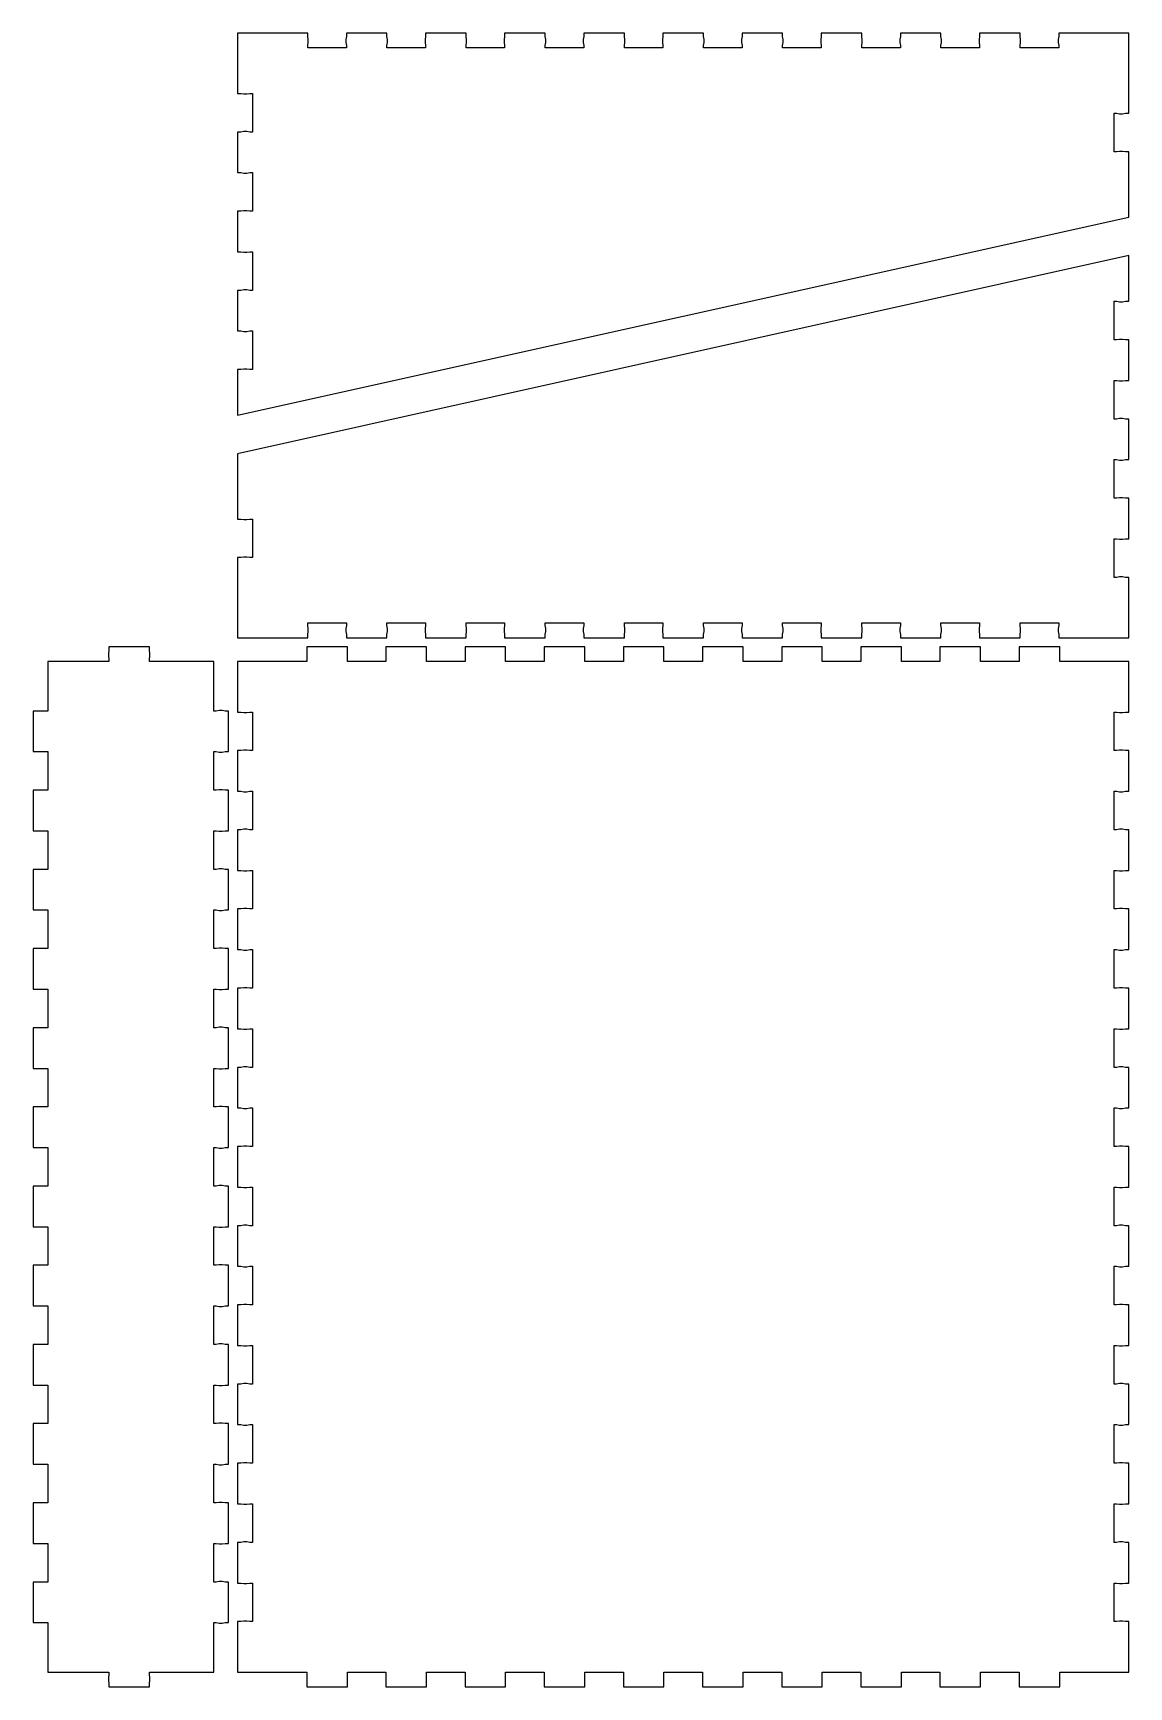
# Model space of a CAD drawing. Header units: metres. Extents: x -82 to 184, y -212 to 334.
# Drawn here: x -41.4 to 180.1, y -0.1 to 334.1 of the extents above; entities that cross this region are included whole.
import ezdxf

# ---------------------------------------------------------------- set-up
doc = ezdxf.new("R2010")
doc.units = ezdxf.units.M

msp = doc.modelspace()

# ---------------------------------------------------------------- linework, layer by layer
for p, q in [((14.1, 334.1), (-0.100006, 334.1)), ((-0.100006, 334.1), (-0.100006, 321.9)), ((14.1, 333.408), (14.1, 334.1)), ((14.2, 332.808), (14.1, 333.408)), ((14.1, 331.592), (14.2, 332.192)), ((14.1, 331.1), (14.1, 331.592)), ((21.9, 331.1), (14.1, 331.1)), ((14.2, 332.192), (14.2, 332.808)), ((21.9, 333.408), (21.8, 332.808)), ((21.8, 332.808), (21.8, 332.192)), ((21.8, 332.192), (21.9, 331.592)), ((30.1, 334.1), (21.9, 334.1)), ((21.9, 334.1), (21.9, 333.408)), ((21.9, 331.592), (21.9, 331.1)), ((30.1, 333.408), (30.1, 334.1)), ((30.2, 332.808), (30.1, 333.408)), ((30.1, 331.592), (30.2, 332.192)), ((30.1, 331.1), (30.1, 331.592)), ((37.9, 331.1), (30.1, 331.1)), ((30.2, 332.192), (30.2, 332.808)), ((37.9, 333.408), (37.8, 332.808)), ((37.8, 332.808), (37.8, 332.192)), ((37.8, 332.192), (37.9, 331.592)), ((46.1, 334.1), (37.9, 334.1)), ((37.9, 334.1), (37.9, 333.408)), ((37.9, 331.592), (37.9, 331.1)), ((46.1, 333.408), (46.1, 334.1)), ((46.2, 332.808), (46.1, 333.408)), ((46.1, 331.592), (46.2, 332.192)), ((46.1, 331.1), (46.1, 331.592)), ((53.9, 331.1), (46.1, 331.1)), ((46.2, 332.192), (46.2, 332.808)), ((53.9, 333.408), (53.8, 332.808)), ((53.8, 332.808), (53.8, 332.192)), ((53.8, 332.192), (53.9, 331.592)), ((62.1, 334.1), (53.9, 334.1)), ((53.9, 334.1), (53.9, 333.408)), ((53.9, 331.592), (53.9, 331.1)), ((62.1, 333.408), (62.1, 334.1)), ((62.2, 332.808), (62.1, 333.408)), ((62.1, 331.592), (62.2, 332.192)), ((62.1, 331.1), (62.1, 331.592)), ((69.9, 331.1), (62.1, 331.1)), ((62.2, 332.192), (62.2, 332.808)), ((69.9, 333.408), (69.8, 332.808)), ((69.8, 332.808), (69.8, 332.192)), ((69.8, 332.192), (69.9, 331.592)), ((78.1, 334.1), (69.9, 334.1)), ((69.9, 334.1), (69.9, 333.408)), ((69.9, 331.592), (69.9, 331.1)), ((78.1, 333.408), (78.1, 334.1)), ((78.2, 332.808), (78.1, 333.408)), ((78.1, 331.592), (78.2, 332.192)), ((78.1, 331.1), (78.1, 331.592)), ((85.9, 331.1), (78.1, 331.1)), ((78.2, 332.192), (78.2, 332.808)), ((85.9, 333.408), (85.8, 332.808)), ((85.8, 332.808), (85.8, 332.192)), ((85.8, 332.192), (85.9, 331.592)), ((94.1, 334.1), (85.9, 334.1)), ((85.9, 334.1), (85.9, 333.408)), ((85.9, 331.592), (85.9, 331.1)), ((94.1, 333.408), (94.1, 334.1)), ((94.2, 332.808), (94.1, 333.408)), ((94.1, 331.592), (94.2, 332.192)), ((94.1, 331.1), (94.1, 331.592)), ((101.9, 331.1), (94.1, 331.1)), ((94.2, 332.192), (94.2, 332.808)), ((101.9, 333.408), (101.8, 332.808)), ((101.8, 332.808), (101.8, 332.192)), ((101.8, 332.192), (101.9, 331.592)), ((110.1, 334.1), (101.9, 334.1)), ((101.9, 334.1), (101.9, 333.408)), ((101.9, 331.592), (101.9, 331.1)), ((110.1, 333.408), (110.1, 334.1)), ((110.2, 332.808), (110.1, 333.408)), ((110.1, 331.592), (110.2, 332.192)), ((110.1, 331.1), (110.1, 331.592)), ((117.9, 331.1), (110.1, 331.1)), ((110.2, 332.192), (110.2, 332.808)), ((117.9, 333.408), (117.8, 332.808)), ((117.8, 332.808), (117.8, 332.192)), ((117.8, 332.192), (117.9, 331.592)), ((126.1, 334.1), (117.9, 334.1)), ((117.9, 334.1), (117.9, 333.408)), ((117.9, 331.592), (117.9, 331.1)), ((126.1, 333.408), (126.1, 334.1)), ((126.2, 332.808), (126.1, 333.408)), ((126.1, 331.592), (126.2, 332.192)), ((126.1, 331.1), (126.1, 331.592)), ((133.9, 331.1), (126.1, 331.1)), ((126.2, 332.192), (126.2, 332.808)), ((133.9, 333.408), (133.8, 332.808)), ((133.8, 332.808), (133.8, 332.192)), ((133.8, 332.192), (133.9, 331.592)), ((142.1, 334.1), (133.9, 334.1)), ((133.9, 334.1), (133.9, 333.408)), ((133.9, 331.592), (133.9, 331.1)), ((142.1, 333.408), (142.1, 334.1)), ((142.2, 332.808), (142.1, 333.408)), ((142.1, 331.592), (142.2, 332.192)), ((142.1, 331.1), (142.1, 331.592)), ((149.9, 331.1), (142.1, 331.1)), ((142.2, 332.192), (142.2, 332.808)), ((149.9, 333.408), (149.8, 332.808)), ((149.8, 332.808), (149.8, 332.192)), ((149.8, 332.192), (149.9, 331.592)), ((158.1, 334.1), (149.9, 334.1)), ((149.9, 334.1), (149.9, 333.408)), ((149.9, 331.592), (149.9, 331.1)), ((158.1, 333.408), (158.1, 334.1)), ((158.2, 332.808), (158.1, 333.408)), ((158.1, 331.592), (158.2, 332.192)), ((158.1, 331.1), (158.1, 331.592)), ((165.9, 331.1), (158.1, 331.1)), ((158.2, 332.192), (158.2, 332.808)), ((165.9, 333.408), (165.8, 332.808)), ((165.8, 332.808), (165.8, 332.192)), ((165.8, 332.192), (165.9, 331.592)), ((180.1, 334.1), (165.9, 334.1)), ((165.9, 334.1), (165.9, 333.408)), ((165.9, 331.592), (165.9, 331.1)), ((180.1, 317.9), (180.1, 334.1)), ((-0.100006, 321.9), (0.591812, 321.9)), ((0.591812, 321.9), (1.19174, 321.8)), ((1.19174, 321.8), (1.80827, 321.8)), ((1.80827, 321.8), (2.4082, 321.9)), ((2.4082, 321.9), (2.89999, 321.9)), ((2.89999, 321.9), (2.89999, 314.1)), ((177.1, 310.1), (177.1, 317.9)), ((177.1, 317.9), (177.592, 317.9)), ((177.592, 317.9), (178.192, 317.8)), ((178.192, 317.8), (178.808, 317.8)), ((178.808, 317.8), (179.408, 317.9)), ((179.408, 317.9), (180.1, 317.9)), ((1.19174, 314.2), (0.591812, 314.1)), ((1.80827, 314.2), (1.19174, 314.2)), ((2.4082, 314.1), (1.80827, 314.2)), ((0.591812, 314.1), (-0.100006, 314.1)), ((-0.100006, 314.1), (-0.100006, 305.9)), ((2.89999, 314.1), (2.4082, 314.1)), ((177.592, 310.1), (177.1, 310.1)), ((178.192, 310.2), (177.592, 310.1)), ((178.808, 310.2), (178.192, 310.2)), ((179.408, 310.1), (178.808, 310.2)), ((180.1, 310.1), (179.408, 310.1)), ((180.1, 296.92), (180.1, 310.1)), ((-0.100006, 305.9), (0.591812, 305.9)), ((0.591812, 305.9), (1.19174, 305.8)), ((1.19174, 305.8), (1.80827, 305.8)), ((1.80827, 305.8), (2.4082, 305.9)), ((2.4082, 305.9), (2.89999, 305.9)), ((2.89999, 305.9), (2.89999, 298.1)), ((0.591812, 298.1), (-0.100006, 298.1)), ((-0.100006, 298.1), (-0.100006, 289.9)), ((1.19174, 298.2), (0.591812, 298.1)), ((1.80827, 298.2), (1.19174, 298.2)), ((2.4082, 298.1), (1.80827, 298.2)), ((2.89999, 298.1), (2.4082, 298.1)), ((-0.100006, 256.875), (180.1, 296.92)), ((-0.100006, 289.9), (0.591812, 289.9)), ((180.1, 289.125), (-0.100006, 249.08)), ((0.591812, 289.9), (1.19174, 289.8)), ((1.19174, 289.8), (1.80827, 289.8)), ((1.80827, 289.8), (2.4082, 289.9)), ((2.4082, 289.9), (2.89999, 289.9)), ((2.89999, 289.9), (2.89999, 282.1)), ((180.1, 279.9), (180.1, 289.125)), ((0.591812, 282.1), (-0.100006, 282.1)), ((-0.100006, 282.1), (-0.100006, 273.9)), ((1.19174, 282.2), (0.591812, 282.1)), ((1.80827, 282.2), (1.19174, 282.2)), ((2.4082, 282.1), (1.80827, 282.2)), ((2.89999, 282.1), (2.4082, 282.1)), ((177.1, 272.1), (177.1, 279.9)), ((177.1, 279.9), (177.592, 279.9)), ((177.592, 279.9), (178.192, 279.8)), ((178.192, 279.8), (178.808, 279.8)), ((178.808, 279.8), (179.408, 279.9)), ((179.408, 279.9), (180.1, 279.9)), ((-0.100006, 273.9), (0.591812, 273.9)), ((0.591812, 273.9), (1.19174, 273.8)), ((1.19174, 273.8), (1.80827, 273.8)), ((1.80827, 273.8), (2.4082, 273.9)), ((2.4082, 273.9), (2.89999, 273.9)), ((2.89999, 273.9), (2.89999, 266.1)), ((177.592, 272.1), (177.1, 272.1)), ((178.192, 272.2), (177.592, 272.1)), ((178.808, 272.2), (178.192, 272.2)), ((179.408, 272.1), (178.808, 272.2)), ((180.1, 272.1), (179.408, 272.1)), ((180.1, 263.9), (180.1, 272.1)), ((0.591812, 266.1), (-0.100006, 266.1)), ((-0.100006, 266.1), (-0.100006, 256.875)), ((1.19174, 266.2), (0.591812, 266.1)), ((1.80827, 266.2), (1.19174, 266.2)), ((2.4082, 266.1), (1.80827, 266.2)), ((2.89999, 266.1), (2.4082, 266.1)), ((177.1, 256.1), (177.1, 263.9)), ((177.1, 263.9), (177.592, 263.9)), ((177.592, 263.9), (178.192, 263.8)), ((178.192, 263.8), (178.808, 263.8)), ((178.808, 263.8), (179.408, 263.9)), ((179.408, 263.9), (180.1, 263.9)), ((177.592, 256.1), (177.1, 256.1)), ((178.192, 256.2), (177.592, 256.1)), ((178.808, 256.2), (178.192, 256.2)), ((179.408, 256.1), (178.808, 256.2)), ((180.1, 256.1), (179.408, 256.1)), ((180.1, 247.9), (180.1, 256.1)), ((-0.100006, 249.08), (-0.100006, 235.9)), ((177.1, 240.1), (177.1, 247.9)), ((177.1, 247.9), (177.592, 247.9)), ((177.592, 247.9), (178.192, 247.8)), ((178.192, 247.8), (178.808, 247.8)), ((178.808, 247.8), (179.408, 247.9)), ((179.408, 247.9), (180.1, 247.9)), ((177.592, 240.1), (177.1, 240.1)), ((178.192, 240.2), (177.592, 240.1)), ((178.808, 240.2), (178.192, 240.2)), ((179.408, 240.1), (178.808, 240.2)), ((180.1, 240.1), (179.408, 240.1)), ((180.1, 231.9), (180.1, 240.1)), ((-0.100006, 235.9), (0.591797, 235.9)), ((0.591797, 235.9), (1.19173, 235.8)), ((1.19173, 235.8), (1.80826, 235.8)), ((1.80826, 235.8), (2.40819, 235.9)), ((2.40819, 235.9), (2.89999, 235.9)), ((2.89999, 235.9), (2.89999, 228.1)), ((177.1, 224.1), (177.1, 231.9)), ((177.1, 231.9), (177.592, 231.9)), ((177.592, 231.9), (178.192, 231.8)), ((178.192, 231.8), (178.808, 231.8)), ((178.808, 231.8), (179.408, 231.9)), ((179.408, 231.9), (180.1, 231.9)), ((0.591797, 228.1), (-0.100006, 228.1)), ((-0.100006, 228.1), (-0.100006, 211.9)), ((1.19173, 228.2), (0.591797, 228.1)), ((1.80826, 228.2), (1.19173, 228.2)), ((2.40819, 228.1), (1.80826, 228.2)), ((2.89999, 228.1), (2.40819, 228.1)), ((177.592, 224.1), (177.1, 224.1)), ((178.192, 224.2), (177.592, 224.1)), ((178.808, 224.2), (178.192, 224.2)), ((179.408, 224.1), (178.808, 224.2)), ((180.1, 224.1), (179.408, 224.1)), ((180.1, 211.9), (180.1, 224.1)), ((14.1, 214.408), (14.1, 214.9)), ((14.1, 214.9), (21.9, 214.9)), ((14.2, 213.808), (14.1, 214.408)), ((21.9, 214.408), (21.8, 213.808)), ((21.9, 214.9), (21.9, 214.408)), ((30.1, 214.408), (30.1, 214.9)), ((30.1, 214.9), (37.9, 214.9)), ((30.2, 213.808), (30.1, 214.408)), ((37.9, 214.408), (37.8, 213.808)), ((37.9, 214.9), (37.9, 214.408)), ((46.1, 214.408), (46.1, 214.9)), ((46.1, 214.9), (53.9, 214.9)), ((46.2, 213.808), (46.1, 214.408)), ((53.9, 214.408), (53.8, 213.808)), ((53.9, 214.9), (53.9, 214.408)), ((62.1, 214.408), (62.1, 214.9)), ((62.1, 214.9), (69.9, 214.9)), ((62.2, 213.808), (62.1, 214.408)), ((69.9, 214.408), (69.8, 213.808)), ((69.9, 214.9), (69.9, 214.408)), ((78.1, 214.408), (78.1, 214.9)), ((78.1, 214.9), (85.9, 214.9)), ((78.2, 213.808), (78.1, 214.408)), ((85.9, 214.408), (85.8, 213.808)), ((85.9, 214.9), (85.9, 214.408)), ((94.1, 214.408), (94.1, 214.9)), ((94.1, 214.9), (101.9, 214.9)), ((94.2, 213.808), (94.1, 214.408)), ((101.9, 214.408), (101.8, 213.808)), ((101.9, 214.9), (101.9, 214.408)), ((110.1, 214.408), (110.1, 214.9)), ((110.1, 214.9), (117.9, 214.9)), ((110.2, 213.808), (110.1, 214.408)), ((117.9, 214.408), (117.8, 213.808)), ((117.9, 214.9), (117.9, 214.408)), ((126.1, 214.408), (126.1, 214.9)), ((126.1, 214.9), (133.9, 214.9)), ((126.2, 213.808), (126.1, 214.408)), ((133.9, 214.408), (133.8, 213.808)), ((133.9, 214.9), (133.9, 214.408)), ((142.1, 214.408), (142.1, 214.9)), ((142.1, 214.9), (149.9, 214.9)), ((142.2, 213.808), (142.1, 214.408)), ((149.9, 214.408), (149.8, 213.808)), ((149.9, 214.9), (149.9, 214.408)), ((158.1, 214.408), (158.1, 214.9)), ((158.1, 214.9), (165.9, 214.9)), ((158.2, 213.808), (158.1, 214.408)), ((165.9, 214.408), (165.8, 213.808)), ((165.9, 214.9), (165.9, 214.408)), ((-0.100006, 211.9), (14.1, 211.9)), ((14.1, 212.592), (14.2, 213.192)), ((14.1, 211.9), (14.1, 212.592)), ((14.2, 213.192), (14.2, 213.808)), ((21.8, 213.808), (21.8, 213.192)), ((21.8, 213.192), (21.9, 212.592)), ((21.9, 212.592), (21.9, 211.9)), ((21.9, 211.9), (30.1, 211.9)), ((30.1, 212.592), (30.2, 213.192)), ((30.1, 211.9), (30.1, 212.592)), ((30.2, 213.192), (30.2, 213.808)), ((37.8, 213.808), (37.8, 213.192)), ((37.8, 213.192), (37.9, 212.592)), ((37.9, 212.592), (37.9, 211.9)), ((37.9, 211.9), (46.1, 211.9)), ((46.1, 212.592), (46.2, 213.192)), ((46.1, 211.9), (46.1, 212.592)), ((46.2, 213.192), (46.2, 213.808)), ((53.8, 213.808), (53.8, 213.192)), ((53.8, 213.192), (53.9, 212.592)), ((53.9, 212.592), (53.9, 211.9)), ((53.9, 211.9), (62.1, 211.9)), ((62.1, 212.592), (62.2, 213.192)), ((62.1, 211.9), (62.1, 212.592)), ((62.2, 213.192), (62.2, 213.808)), ((69.8, 213.808), (69.8, 213.192)), ((69.8, 213.192), (69.9, 212.592)), ((69.9, 212.592), (69.9, 211.9)), ((69.9, 211.9), (78.1, 211.9)), ((78.1, 212.592), (78.2, 213.192)), ((78.1, 211.9), (78.1, 212.592)), ((78.2, 213.192), (78.2, 213.808)), ((85.8, 213.808), (85.8, 213.192)), ((85.8, 213.192), (85.9, 212.592)), ((85.9, 212.592), (85.9, 211.9)), ((85.9, 211.9), (94.1, 211.9)), ((94.1, 212.592), (94.2, 213.192)), ((94.1, 211.9), (94.1, 212.592)), ((94.2, 213.192), (94.2, 213.808)), ((101.8, 213.808), (101.8, 213.192)), ((101.8, 213.192), (101.9, 212.592)), ((101.9, 212.592), (101.9, 211.9)), ((101.9, 211.9), (110.1, 211.9)), ((110.1, 212.592), (110.2, 213.192)), ((110.1, 211.9), (110.1, 212.592)), ((110.2, 213.192), (110.2, 213.808)), ((117.8, 213.808), (117.8, 213.192)), ((117.8, 213.192), (117.9, 212.592)), ((117.9, 212.592), (117.9, 211.9)), ((117.9, 211.9), (126.1, 211.9)), ((126.1, 212.592), (126.2, 213.192)), ((126.1, 211.9), (126.1, 212.592)), ((126.2, 213.192), (126.2, 213.808)), ((133.8, 213.808), (133.8, 213.192)), ((133.8, 213.192), (133.9, 212.592)), ((133.9, 212.592), (133.9, 211.9)), ((133.9, 211.9), (142.1, 211.9)), ((142.1, 212.592), (142.2, 213.192)), ((142.1, 211.9), (142.1, 212.592)), ((142.2, 213.192), (142.2, 213.808)), ((149.8, 213.808), (149.8, 213.192)), ((149.8, 213.192), (149.9, 212.592)), ((149.9, 212.592), (149.9, 211.9)), ((149.9, 211.9), (158.1, 211.9)), ((158.1, 212.592), (158.2, 213.192)), ((158.1, 211.9), (158.1, 212.592)), ((158.2, 213.192), (158.2, 213.808)), ((165.8, 213.808), (165.8, 213.192)), ((165.8, 213.192), (165.9, 212.592)), ((165.9, 212.592), (165.9, 211.9)), ((165.9, 211.9), (180.1, 211.9)), ((-26.1, 209.408), (-26.2, 208.808)), ((-26.2, 208.808), (-26.2, 208.192)), ((-26.2, 208.192), (-26.1, 207.592)), ((-17.9, 210.1), (-26.1, 210.1)), ((-26.1, 210.1), (-26.1, 209.408)), ((-26.1, 207.592), (-26.1, 207.1)), ((-17.9, 209.408), (-17.9, 210.1)), ((-17.8, 208.808), (-17.9, 209.408)), ((-17.9, 207.592), (-17.8, 208.192)), ((-17.9, 207.1), (-17.9, 207.592)), ((-17.8, 208.192), (-17.8, 208.808)), ((22.1, 210.1), (13.9, 210.1)), ((13.9, 210.1), (13.9, 207.1)), ((22.1, 207.1), (22.1, 210.1)), ((38.1, 210.1), (29.9, 210.1)), ((29.9, 210.1), (29.9, 207.1)), ((38.1, 207.1), (38.1, 210.1)), ((54.1, 210.1), (45.9, 210.1)), ((45.9, 210.1), (45.9, 207.1)), ((54.1, 207.1), (54.1, 210.1)), ((70.1, 210.1), (61.9, 210.1)), ((61.9, 210.1), (61.9, 207.1)), ((70.1, 207.1), (70.1, 210.1)), ((86.1, 210.1), (77.9, 210.1)), ((77.9, 210.1), (77.9, 207.1)), ((86.1, 207.1), (86.1, 210.1)), ((102.1, 210.1), (93.9, 210.1)), ((93.9, 210.1), (93.9, 207.1)), ((102.1, 207.1), (102.1, 210.1)), ((118.1, 210.1), (109.9, 210.1)), ((109.9, 210.1), (109.9, 207.1)), ((118.1, 207.1), (118.1, 210.1)), ((134.1, 210.1), (125.9, 210.1)), ((125.9, 210.1), (125.9, 207.1)), ((134.1, 207.1), (134.1, 210.1)), ((150.1, 210.1), (141.9, 210.1)), ((141.9, 210.1), (141.9, 207.1)), ((150.1, 207.1), (150.1, 210.1)), ((166.1, 210.1), (157.9, 210.1)), ((157.9, 210.1), (157.9, 207.1)), ((166.1, 207.1), (166.1, 210.1)), ((-26.1, 207.1), (-38.4333, 207.1)), ((-38.4333, 207.1), (-38.4333, 197.1)), ((-4.89999, 207.1), (-17.9, 207.1)), ((-4.89999, 197.1), (-4.89999, 207.1)), ((13.9, 207.1), (-0.100006, 207.1)), ((-0.100006, 207.1), (-0.100006, 196.9)), ((29.9, 207.1), (22.1, 207.1)), ((45.9, 207.1), (38.1, 207.1)), ((61.9, 207.1), (54.1, 207.1)), ((77.9, 207.1), (70.1, 207.1)), ((93.9, 207.1), (86.1, 207.1)), ((109.9, 207.1), (102.1, 207.1)), ((125.9, 207.1), (118.1, 207.1)), ((141.9, 207.1), (134.1, 207.1)), ((157.9, 207.1), (150.1, 207.1)), ((180.1, 207.1), (166.1, 207.1)), ((180.1, 196.9), (180.1, 207.1)), ((-3.80827, 197.2), (-4.4082, 197.1)), ((-3.19174, 197.2), (-3.80827, 197.2)), ((-2.59181, 197.1), (-3.19174, 197.2)), ((-38.4333, 197.1), (-41.4333, 197.1)), ((-41.4333, 197.1), (-41.4333, 188.9)), ((-4.4082, 197.1), (-4.89999, 197.1)), ((-1.89999, 197.1), (-2.59181, 197.1)), ((-1.89999, 188.9), (-1.89999, 197.1)), ((-0.100006, 196.9), (0.591797, 196.9)), ((0.591797, 196.9), (1.19173, 196.8)), ((1.19173, 196.8), (1.80826, 196.8)), ((1.80826, 196.8), (2.40819, 196.9)), ((2.40819, 196.9), (2.89999, 196.9)), ((2.89999, 196.9), (2.89999, 189.1)), ((177.1, 189.1), (177.1, 196.9)), ((177.1, 196.9), (177.592, 196.9)), ((177.592, 196.9), (178.192, 196.8)), ((178.192, 196.8), (178.808, 196.8)), ((178.808, 196.8), (179.408, 196.9)), ((179.408, 196.9), (180.1, 196.9)), ((-41.4333, 188.9), (-38.4333, 188.9)), ((-38.4333, 188.9), (-38.4333, 181.1)), ((-4.89999, 181.1), (-4.89999, 188.9)), ((-4.89999, 188.9), (-4.4082, 188.9)), ((-4.4082, 188.9), (-3.80827, 188.8)), ((-3.80827, 188.8), (-3.19174, 188.8)), ((-3.19174, 188.8), (-2.59181, 188.9)), ((-2.59181, 188.9), (-1.89999, 188.9)), ((0.591797, 189.1), (-0.100006, 189.1)), ((-0.100006, 189.1), (-0.100006, 180.9)), ((1.19173, 189.2), (0.591797, 189.1)), ((1.80826, 189.2), (1.19173, 189.2)), ((2.40819, 189.1), (1.80826, 189.2)), ((2.89999, 189.1), (2.40819, 189.1)), ((177.592, 189.1), (177.1, 189.1)), ((178.192, 189.2), (177.592, 189.1)), ((178.808, 189.2), (178.192, 189.2)), ((179.408, 189.1), (178.808, 189.2)), ((180.1, 189.1), (179.408, 189.1)), ((180.1, 180.9), (180.1, 189.1)), ((-38.4333, 181.1), (-41.4333, 181.1)), ((-41.4333, 181.1), (-41.4333, 172.9)), ((-4.4082, 181.1), (-4.89999, 181.1)), ((-3.80827, 181.2), (-4.4082, 181.1)), ((-3.19174, 181.2), (-3.80827, 181.2)), ((-2.59181, 181.1), (-3.19174, 181.2)), ((-1.89999, 181.1), (-2.59181, 181.1)), ((-1.89999, 172.9), (-1.89999, 181.1)), ((-0.100006, 180.9), (0.591797, 180.9)), ((0.591797, 180.9), (1.19173, 180.8)), ((1.19173, 180.8), (1.80826, 180.8)), ((1.80826, 180.8), (2.40819, 180.9)), ((2.40819, 180.9), (2.89999, 180.9)), ((2.89999, 180.9), (2.89999, 173.1)), ((177.1, 173.1), (177.1, 180.9)), ((177.1, 180.9), (177.592, 180.9)), ((177.592, 180.9), (178.192, 180.8)), ((178.192, 180.8), (178.808, 180.8)), ((178.808, 180.8), (179.408, 180.9)), ((179.408, 180.9), (180.1, 180.9)), ((-41.4333, 172.9), (-38.4333, 172.9)), ((-38.4333, 172.9), (-38.4333, 165.1)), ((-4.89999, 165.1), (-4.89999, 172.9)), ((-4.89999, 172.9), (-4.4082, 172.9)), ((-4.4082, 172.9), (-3.80827, 172.8)), ((-3.80827, 172.8), (-3.19174, 172.8)), ((-3.19174, 172.8), (-2.59181, 172.9)), ((-2.59181, 172.9), (-1.89999, 172.9)), ((0.591797, 173.1), (-0.100006, 173.1)), ((-0.100006, 173.1), (-0.100006, 164.9)), ((1.19173, 173.2), (0.591797, 173.1)), ((1.80826, 173.2), (1.19173, 173.2)), ((2.40819, 173.1), (1.80826, 173.2)), ((2.89999, 173.1), (2.40819, 173.1)), ((177.592, 173.1), (177.1, 173.1)), ((178.192, 173.2), (177.592, 173.1)), ((178.808, 173.2), (178.192, 173.2)), ((179.408, 173.1), (178.808, 173.2)), ((180.1, 173.1), (179.408, 173.1)), ((180.1, 164.9), (180.1, 173.1)), ((-38.4333, 165.1), (-41.4333, 165.1)), ((-41.4333, 165.1), (-41.4333, 156.9)), ((-4.4082, 165.1), (-4.89999, 165.1)), ((-3.80827, 165.2), (-4.4082, 165.1)), ((-3.19174, 165.2), (-3.80827, 165.2)), ((-2.59181, 165.1), (-3.19174, 165.2)), ((-1.89999, 165.1), (-2.59181, 165.1)), ((-1.89999, 156.9), (-1.89999, 165.1)), ((-0.100006, 164.9), (0.591797, 164.9)), ((0.591797, 164.9), (1.19173, 164.8)), ((1.19173, 164.8), (1.80826, 164.8)), ((1.80826, 164.8), (2.40819, 164.9)), ((2.40819, 164.9), (2.89999, 164.9)), ((2.89999, 164.9), (2.89999, 157.1)), ((177.1, 157.1), (177.1, 164.9)), ((177.1, 164.9), (177.592, 164.9)), ((177.592, 164.9), (178.192, 164.8)), ((178.192, 164.8), (178.808, 164.8)), ((178.808, 164.8), (179.408, 164.9)), ((179.408, 164.9), (180.1, 164.9)), ((0.591797, 157.1), (-0.100006, 157.1)), ((-0.100006, 157.1), (-0.100006, 148.9)), ((1.19173, 157.2), (0.591797, 157.1)), ((1.80826, 157.2), (1.19173, 157.2)), ((2.40819, 157.1), (1.80826, 157.2)), ((2.89999, 157.1), (2.40819, 157.1)), ((177.592, 157.1), (177.1, 157.1)), ((178.192, 157.2), (177.592, 157.1)), ((178.808, 157.2), (178.192, 157.2)), ((179.408, 157.1), (178.808, 157.2)), ((180.1, 157.1), (179.408, 157.1)), ((180.1, 148.9), (180.1, 157.1)), ((-41.4333, 156.9), (-38.4333, 156.9)), ((-38.4333, 156.9), (-38.4333, 149.1)), ((-4.89999, 149.1), (-4.89999, 156.9)), ((-4.89999, 156.9), (-4.4082, 156.9)), ((-4.4082, 156.9), (-3.80827, 156.8)), ((-3.80827, 156.8), (-3.19174, 156.8)), ((-3.19174, 156.8), (-2.59181, 156.9)), ((-2.59181, 156.9), (-1.89999, 156.9)), ((-38.4333, 149.1), (-41.4333, 149.1)), ((-41.4333, 149.1), (-41.4333, 140.9)), ((-4.4082, 149.1), (-4.89999, 149.1)), ((-3.80827, 149.2), (-4.4082, 149.1)), ((-3.19174, 149.2), (-3.80827, 149.2)), ((-2.59181, 149.1), (-3.19174, 149.2)), ((-1.89999, 149.1), (-2.59181, 149.1)), ((-1.89999, 140.9), (-1.89999, 149.1)), ((-0.100006, 148.9), (0.591797, 148.9)), ((0.591797, 148.9), (1.19173, 148.8)), ((1.19173, 148.8), (1.80826, 148.8)), ((1.80826, 148.8), (2.40819, 148.9)), ((2.40819, 148.9), (2.89999, 148.9)), ((2.89999, 148.9), (2.89999, 141.1)), ((177.1, 141.1), (177.1, 148.9)), ((177.1, 148.9), (177.592, 148.9)), ((177.592, 148.9), (178.192, 148.8)), ((178.192, 148.8), (178.808, 148.8)), ((178.808, 148.8), (179.408, 148.9)), ((179.408, 148.9), (180.1, 148.9)), ((-41.4333, 140.9), (-38.4333, 140.9)), ((-38.4333, 140.9), (-38.4333, 133.1)), ((-4.89999, 133.1), (-4.89999, 140.9)), ((-4.89999, 140.9), (-4.4082, 140.9)), ((-4.4082, 140.9), (-3.80827, 140.8)), ((-3.80827, 140.8), (-3.19174, 140.8)), ((-3.19174, 140.8), (-2.59181, 140.9)), ((-2.59181, 140.9), (-1.89999, 140.9)), ((0.591797, 141.1), (-0.100006, 141.1)), ((-0.100006, 141.1), (-0.100006, 132.9)), ((1.19173, 141.2), (0.591797, 141.1)), ((1.80826, 141.2), (1.19173, 141.2)), ((2.40819, 141.1), (1.80826, 141.2)), ((2.89999, 141.1), (2.40819, 141.1)), ((177.592, 141.1), (177.1, 141.1)), ((178.192, 141.2), (177.592, 141.1)), ((178.808, 141.2), (178.192, 141.2)), ((179.408, 141.1), (178.808, 141.2)), ((180.1, 141.1), (179.408, 141.1)), ((180.1, 132.9), (180.1, 141.1)), ((-38.4333, 133.1), (-41.4333, 133.1)), ((-41.4333, 133.1), (-41.4333, 124.9)), ((-4.4082, 133.1), (-4.89999, 133.1)), ((-3.80827, 133.2), (-4.4082, 133.1)), ((-3.19174, 133.2), (-3.80827, 133.2)), ((-2.59181, 133.1), (-3.19174, 133.2)), ((-1.89999, 133.1), (-2.59181, 133.1)), ((-1.89999, 124.9), (-1.89999, 133.1)), ((-0.100006, 132.9), (0.591797, 132.9)), ((0.591797, 132.9), (1.19173, 132.8)), ((1.19173, 132.8), (1.80826, 132.8)), ((1.80826, 132.8), (2.40819, 132.9)), ((2.40819, 132.9), (2.89999, 132.9)), ((2.89999, 132.9), (2.89999, 125.1)), ((177.1, 125.1), (177.1, 132.9)), ((177.1, 132.9), (177.592, 132.9)), ((177.592, 132.9), (178.192, 132.8)), ((178.192, 132.8), (178.808, 132.8)), ((178.808, 132.8), (179.408, 132.9)), ((179.408, 132.9), (180.1, 132.9)), ((-41.4333, 124.9), (-38.4333, 124.9)), ((-38.4333, 124.9), (-38.4333, 117.1)), ((-4.89999, 117.1), (-4.89999, 124.9)), ((-4.89999, 124.9), (-4.4082, 124.9)), ((-4.4082, 124.9), (-3.80827, 124.8)), ((-3.80827, 124.8), (-3.19174, 124.8)), ((-3.19174, 124.8), (-2.59181, 124.9)), ((-2.59181, 124.9), (-1.89999, 124.9)), ((0.591797, 125.1), (-0.100006, 125.1)), ((-0.100006, 125.1), (-0.100006, 116.9)), ((1.19173, 125.2), (0.591797, 125.1)), ((1.80826, 125.2), (1.19173, 125.2)), ((2.40819, 125.1), (1.80826, 125.2)), ((2.89999, 125.1), (2.40819, 125.1)), ((177.592, 125.1), (177.1, 125.1)), ((178.192, 125.2), (177.592, 125.1)), ((178.808, 125.2), (178.192, 125.2)), ((179.408, 125.1), (178.808, 125.2)), ((180.1, 125.1), (179.408, 125.1)), ((180.1, 116.9), (180.1, 125.1)), ((-38.4333, 117.1), (-41.4333, 117.1)), ((-41.4333, 117.1), (-41.4333, 108.9)), ((-4.4082, 117.1), (-4.89999, 117.1)), ((-3.80827, 117.2), (-4.4082, 117.1)), ((-3.19174, 117.2), (-3.80827, 117.2)), ((-2.59181, 117.1), (-3.19174, 117.2)), ((-1.89999, 117.1), (-2.59181, 117.1)), ((-1.89999, 108.9), (-1.89999, 117.1)), ((-0.100006, 116.9), (0.591797, 116.9)), ((0.591797, 116.9), (1.19173, 116.8)), ((1.19173, 116.8), (1.80826, 116.8)), ((1.80826, 116.8), (2.40819, 116.9)), ((2.40819, 116.9), (2.89999, 116.9)), ((2.89999, 116.9), (2.89999, 109.1)), ((177.1, 109.1), (177.1, 116.9)), ((177.1, 116.9), (177.592, 116.9)), ((177.592, 116.9), (178.192, 116.8)), ((178.192, 116.8), (178.808, 116.8)), ((178.808, 116.8), (179.408, 116.9)), ((179.408, 116.9), (180.1, 116.9)), ((-41.4333, 108.9), (-38.4333, 108.9)), ((-38.4333, 108.9), (-38.4333, 101.1)), ((-4.89999, 101.1), (-4.89999, 108.9)), ((-4.89999, 108.9), (-4.4082, 108.9)), ((-4.4082, 108.9), (-3.80827, 108.8)), ((-3.80827, 108.8), (-3.19174, 108.8)), ((-3.19174, 108.8), (-2.59181, 108.9)), ((-2.59181, 108.9), (-1.89999, 108.9)), ((0.591797, 109.1), (-0.100006, 109.1)), ((-0.100006, 109.1), (-0.100006, 100.9)), ((1.19173, 109.2), (0.591797, 109.1)), ((1.80826, 109.2), (1.19173, 109.2)), ((2.40819, 109.1), (1.80826, 109.2)), ((2.89999, 109.1), (2.40819, 109.1)), ((177.592, 109.1), (177.1, 109.1)), ((178.192, 109.2), (177.592, 109.1)), ((178.808, 109.2), (178.192, 109.2)), ((179.408, 109.1), (178.808, 109.2)), ((180.1, 109.1), (179.408, 109.1)), ((180.1, 100.9), (180.1, 109.1)), ((-38.4333, 101.1), (-41.4333, 101.1)), ((-41.4333, 101.1), (-41.4333, 92.9)), ((-4.4082, 101.1), (-4.89999, 101.1)), ((-3.80827, 101.2), (-4.4082, 101.1)), ((-3.19174, 101.2), (-3.80827, 101.2)), ((-2.59181, 101.1), (-3.19174, 101.2)), ((-1.89999, 101.1), (-2.59181, 101.1)), ((-1.89999, 92.9), (-1.89999, 101.1)), ((-0.100006, 100.9), (0.591797, 100.9)), ((0.591797, 100.9), (1.19173, 100.8)), ((1.19173, 100.8), (1.80826, 100.8)), ((1.80826, 100.8), (2.40819, 100.9)), ((2.40819, 100.9), (2.89999, 100.9)), ((2.89999, 100.9), (2.89999, 93.1)), ((177.1, 93.1), (177.1, 100.9)), ((177.1, 100.9), (177.592, 100.9)), ((177.592, 100.9), (178.192, 100.8)), ((178.192, 100.8), (178.808, 100.8)), ((178.808, 100.8), (179.408, 100.9)), ((179.408, 100.9), (180.1, 100.9)), ((-41.4333, 92.9), (-38.4333, 92.9)), ((-38.4333, 92.9), (-38.4333, 85.1)), ((-4.89999, 85.1), (-4.89999, 92.9)), ((-4.89999, 92.9), (-4.4082, 92.9)), ((-4.4082, 92.9), (-3.80827, 92.8)), ((-3.80827, 92.8), (-3.19174, 92.8)), ((-3.19174, 92.8), (-2.59181, 92.9)), ((-2.59181, 92.9), (-1.89999, 92.9)), ((0.591797, 93.1), (-0.100006, 93.1)), ((-0.100006, 93.1), (-0.100006, 84.9)), ((1.19173, 93.2), (0.591797, 93.1)), ((1.80826, 93.2), (1.19173, 93.2)), ((2.40819, 93.1), (1.80826, 93.2)), ((2.89999, 93.1), (2.40819, 93.1)), ((177.592, 93.1), (177.1, 93.1)), ((178.192, 93.2), (177.592, 93.1)), ((178.808, 93.2), (178.192, 93.2)), ((179.408, 93.1), (178.808, 93.2)), ((180.1, 93.1), (179.408, 93.1)), ((180.1, 84.9), (180.1, 93.1)), ((-38.4333, 85.1), (-41.4333, 85.1)), ((-41.4333, 85.1), (-41.4333, 76.9)), ((-4.4082, 85.1), (-4.89999, 85.1)), ((-3.80827, 85.2), (-4.4082, 85.1)), ((-3.19174, 85.2), (-3.80827, 85.2)), ((-2.59181, 85.1), (-3.19174, 85.2)), ((-1.89999, 85.1), (-2.59181, 85.1)), ((-1.89999, 76.9), (-1.89999, 85.1)), ((-0.100006, 84.9), (0.591797, 84.9)), ((0.591797, 84.9), (1.19173, 84.8)), ((1.19173, 84.8), (1.80826, 84.8)), ((1.80826, 84.8), (2.40819, 84.9)), ((2.40819, 84.9), (2.89999, 84.9)), ((2.89999, 84.9), (2.89999, 77.1)), ((177.1, 77.1), (177.1, 84.9)), ((177.1, 84.9), (177.592, 84.9)), ((177.592, 84.9), (178.192, 84.8)), ((178.192, 84.8), (178.808, 84.8)), ((178.808, 84.8), (179.408, 84.9)), ((179.408, 84.9), (180.1, 84.9)), ((-41.4333, 76.9), (-38.4333, 76.9)), ((-38.4333, 76.9), (-38.4333, 69.1)), ((-4.89999, 69.1), (-4.89999, 76.9)), ((-4.89999, 76.9), (-4.4082, 76.9)), ((-4.4082, 76.9), (-3.80827, 76.8)), ((-3.19174, 76.8), (-2.59181, 76.9)), ((-2.59181, 76.9), (-1.89999, 76.9)), ((0.591797, 77.1), (-0.100006, 77.1)), ((-0.100006, 77.1), (-0.100006, 68.9)), ((1.19173, 77.2), (0.591797, 77.1)), ((1.80826, 77.2), (1.19173, 77.2)), ((2.40819, 77.1), (1.80826, 77.2)), ((2.89999, 77.1), (2.40819, 77.1)), ((177.592, 77.1), (177.1, 77.1)), ((178.192, 77.2), (177.592, 77.1)), ((178.808, 77.2), (178.192, 77.2)), ((179.408, 77.1), (178.808, 77.2)), ((180.1, 77.1), (179.408, 77.1)), ((180.1, 68.9), (180.1, 77.1)), ((-3.80827, 76.8), (-3.19174, 76.8)), ((-38.4333, 69.1), (-41.4333, 69.1)), ((-41.4333, 69.1), (-41.4333, 60.9)), ((-4.4082, 69.1), (-4.89999, 69.1)), ((-3.80827, 69.2), (-4.4082, 69.1)), ((-3.19174, 69.2), (-3.80827, 69.2)), ((-2.59181, 69.1), (-3.19174, 69.2)), ((-1.89999, 69.1), (-2.59181, 69.1)), ((-1.89999, 60.9), (-1.89999, 69.1)), ((-0.100006, 68.9), (0.591797, 68.9)), ((0.591797, 68.9), (1.19173, 68.8)), ((1.19173, 68.8), (1.80826, 68.8)), ((1.80826, 68.8), (2.40819, 68.9)), ((2.40819, 68.9), (2.89999, 68.9)), ((2.89999, 68.9), (2.89999, 61.1)), ((177.1, 61.1), (177.1, 68.9)), ((177.1, 68.9), (177.592, 68.9)), ((177.592, 68.9), (178.192, 68.8)), ((178.192, 68.8), (178.808, 68.8)), ((178.808, 68.8), (179.408, 68.9)), ((179.408, 68.9), (180.1, 68.9)), ((-41.4333, 60.9), (-38.4333, 60.9)), ((-38.4333, 60.9), (-38.4333, 53.1)), ((-4.89999, 53.1), (-4.89999, 60.9)), ((-4.89999, 60.9), (-4.4082, 60.9)), ((-4.4082, 60.9), (-3.80827, 60.8)), ((-3.80827, 60.8), (-3.19174, 60.8)), ((-3.19174, 60.8), (-2.59181, 60.9)), ((-2.59181, 60.9), (-1.89999, 60.9)), ((0.591797, 61.1), (-0.100006, 61.1)), ((-0.100006, 61.1), (-0.100006, 52.9)), ((1.19173, 61.2), (0.591797, 61.1)), ((1.80826, 61.2), (1.19173, 61.2)), ((2.40819, 61.1), (1.80826, 61.2)), ((2.89999, 61.1), (2.40819, 61.1)), ((177.592, 61.1), (177.1, 61.1)), ((178.192, 61.2), (177.592, 61.1)), ((178.808, 61.2), (178.192, 61.2)), ((179.408, 61.1), (178.808, 61.2)), ((180.1, 61.1), (179.408, 61.1)), ((180.1, 52.9), (180.1, 61.1)), ((-38.4333, 53.1), (-41.4333, 53.1)), ((-41.4333, 53.1), (-41.4333, 44.9)), ((-4.4082, 53.1), (-4.89999, 53.1)), ((-3.80827, 53.2), (-4.4082, 53.1)), ((-3.19174, 53.2), (-3.80827, 53.2)), ((-2.59181, 53.1), (-3.19174, 53.2)), ((-1.89999, 53.1), (-2.59181, 53.1)), ((-1.89999, 44.9), (-1.89999, 53.1)), ((-0.100006, 52.9), (0.591797, 52.9)), ((0.591797, 52.9), (1.19173, 52.8)), ((1.19173, 52.8), (1.80826, 52.8)), ((1.80826, 52.8), (2.40819, 52.9)), ((2.40819, 52.9), (2.89999, 52.9)), ((2.89999, 52.9), (2.89999, 45.1)), ((177.1, 45.1), (177.1, 52.9)), ((177.1, 52.9), (177.592, 52.9)), ((177.592, 52.9), (178.192, 52.8)), ((178.192, 52.8), (178.808, 52.8)), ((178.808, 52.8), (179.408, 52.9)), ((179.408, 52.9), (180.1, 52.9)), ((-41.4333, 44.9), (-38.4333, 44.9)), ((-38.4333, 44.9), (-38.4333, 37.1)), ((-4.89999, 37.1), (-4.89999, 44.9)), ((-4.89999, 44.9), (-4.4082, 44.9)), ((-4.4082, 44.9), (-3.80827, 44.8)), ((-3.80827, 44.8), (-3.19174, 44.8)), ((-3.19174, 44.8), (-2.59181, 44.9)), ((-2.59181, 44.9), (-1.89999, 44.9)), ((0.591797, 45.1), (-0.100006, 45.1)), ((-0.100006, 45.1), (-0.100006, 36.9)), ((1.19173, 45.2), (0.591797, 45.1)), ((1.80826, 45.2), (1.19173, 45.2)), ((2.40819, 45.1), (1.80826, 45.2)), ((2.89999, 45.1), (2.40819, 45.1)), ((177.592, 45.1), (177.1, 45.1)), ((178.192, 45.2), (177.592, 45.1)), ((178.808, 45.2), (178.192, 45.2)), ((179.408, 45.1), (178.808, 45.2)), ((180.1, 45.1), (179.408, 45.1)), ((180.1, 36.9), (180.1, 45.1)), ((-38.4333, 37.1), (-41.4333, 37.1)), ((-41.4333, 37.1), (-41.4333, 28.9)), ((-4.4082, 37.1), (-4.89999, 37.1)), ((-3.80827, 37.2), (-4.4082, 37.1)), ((-3.19174, 37.2), (-3.80827, 37.2)), ((-2.59181, 37.1), (-3.19174, 37.2)), ((-1.89999, 37.1), (-2.59181, 37.1)), ((-1.89999, 28.9), (-1.89999, 37.1)), ((-0.100006, 36.9), (0.591797, 36.9)), ((0.591797, 36.9), (1.19173, 36.8)), ((1.19173, 36.8), (1.80826, 36.8)), ((1.80826, 36.8), (2.40819, 36.9)), ((2.40819, 36.9), (2.89999, 36.9)), ((2.89999, 36.9), (2.89999, 29.1)), ((177.1, 29.1), (177.1, 36.9)), ((177.1, 36.9), (177.592, 36.9)), ((177.592, 36.9), (178.192, 36.8)), ((178.192, 36.8), (178.808, 36.8)), ((178.808, 36.8), (179.408, 36.9)), ((179.408, 36.9), (180.1, 36.9)), ((-41.4333, 28.9), (-38.4333, 28.9)), ((-38.4333, 28.9), (-38.4333, 21.1)), ((-4.89999, 21.1), (-4.89999, 28.9)), ((-4.89999, 28.9), (-4.4082, 28.9)), ((-4.4082, 28.9), (-3.80827, 28.8)), ((-3.80827, 28.8), (-3.19174, 28.8)), ((-3.19174, 28.8), (-2.59181, 28.9)), ((-2.59181, 28.9), (-1.89999, 28.9)), ((0.591797, 29.1), (-0.100006, 29.1)), ((-0.100006, 29.1), (-0.100006, 20.9)), ((1.19173, 29.2), (0.591797, 29.1)), ((1.80826, 29.2), (1.19173, 29.2)), ((2.40819, 29.1), (1.80826, 29.2)), ((2.89999, 29.1), (2.40819, 29.1)), ((177.592, 29.1), (177.1, 29.1)), ((178.192, 29.2), (177.592, 29.1)), ((178.808, 29.2), (178.192, 29.2)), ((179.408, 29.1), (178.808, 29.2)), ((180.1, 29.1), (179.408, 29.1)), ((180.1, 20.9), (180.1, 29.1)), ((-38.4333, 21.1), (-41.4333, 21.1)), ((-41.4333, 21.1), (-41.4333, 12.9)), ((-4.4082, 21.1), (-4.89999, 21.1)), ((-3.80827, 21.2), (-4.4082, 21.1)), ((-3.19174, 21.2), (-3.80827, 21.2)), ((-2.59181, 21.1), (-3.19174, 21.2)), ((-1.89999, 21.1), (-2.59181, 21.1)), ((-1.89999, 12.9), (-1.89999, 21.1)), ((-0.100006, 20.9), (0.591797, 20.9)), ((0.591797, 20.9), (1.19173, 20.8)), ((1.19173, 20.8), (1.80826, 20.8)), ((1.80826, 20.8), (2.40819, 20.9)), ((2.40819, 20.9), (2.89999, 20.9)), ((2.89999, 20.9), (2.89999, 13.1)), ((177.1, 13.1), (177.1, 20.9)), ((177.1, 20.9), (177.592, 20.9)), ((177.592, 20.9), (178.192, 20.8)), ((178.192, 20.8), (178.808, 20.8)), ((178.808, 20.8), (179.408, 20.9)), ((179.408, 20.9), (180.1, 20.9)), ((-41.4333, 12.9), (-38.4333, 12.9)), ((-38.4333, 12.9), (-38.4333, 2.89999)), ((-4.89999, 2.89999), (-4.89999, 12.9)), ((-4.89999, 12.9), (-4.4082, 12.9)), ((-4.4082, 12.9), (-3.80827, 12.8)), ((-3.80827, 12.8), (-3.19174, 12.8)), ((-3.19174, 12.8), (-2.59181, 12.9)), ((-2.59181, 12.9), (-1.89999, 12.9)), ((0.591797, 13.1), (-0.100006, 13.1)), ((-0.100006, 13.1), (-0.100006, 2.89999)), ((1.19173, 13.2), (0.591797, 13.1)), ((1.80826, 13.2), (1.19173, 13.2)), ((2.40819, 13.1), (1.80826, 13.2)), ((2.89999, 13.1), (2.40819, 13.1)), ((177.592, 13.1), (177.1, 13.1)), ((178.192, 13.2), (177.592, 13.1)), ((178.808, 13.2), (178.192, 13.2)), ((179.408, 13.1), (178.808, 13.2)), ((180.1, 13.1), (179.408, 13.1)), ((180.1, 2.89999), (180.1, 13.1)), ((-38.4333, 2.89999), (-26.1, 2.89999)), ((-26.1, 2.40819), (-26.2, 1.80826)), ((-26.2, 1.80826), (-26.2, 1.19173)), ((-26.2, 1.19173), (-26.1, 0.591797)), ((-26.1, 2.89999), (-26.1, 2.40819)), ((-26.1, 0.591797), (-26.1, -0.100006)), ((-17.9, 2.40819), (-17.9, 2.89999)), ((-17.9, 2.89999), (-4.89999, 2.89999)), ((-17.8, 1.80826), (-17.9, 2.40819)), ((-17.9, 0.591797), (-17.8, 1.19173)), ((-17.9, -0.100006), (-17.9, 0.591797)), ((-17.8, 1.19173), (-17.8, 1.80826)), ((-0.100006, 2.89999), (13.9, 2.89999)), ((13.9, 2.89999), (13.9, -0.100006)), ((22.1, 2.89999), (29.9, 2.89999)), ((22.1, -0.100006), (22.1, 2.89999)), ((29.9, 2.89999), (29.9, -0.100006)), ((38.1, -0.100006), (38.1, 2.89999)), ((38.1, 2.89999), (45.9, 2.89999)), ((45.9, 2.89999), (45.9, -0.100006)), ((54.1, -0.100006), (54.1, 2.89999)), ((54.1, 2.89999), (61.9, 2.89999)), ((61.9, 2.89999), (61.9, -0.100006)), ((70.1, -0.100006), (70.1, 2.89999)), ((70.1, 2.89999), (77.9, 2.89999)), ((77.9, 2.89999), (77.9, -0.100006)), ((86.1, -0.100006), (86.1, 2.89999)), ((86.1, 2.89999), (93.9, 2.89999)), ((93.9, 2.89999), (93.9, -0.100006)), ((102.1, -0.100006), (102.1, 2.89999)), ((102.1, 2.89999), (109.9, 2.89999)), ((109.9, 2.89999), (109.9, -0.100006)), ((118.1, -0.100006), (118.1, 2.89999)), ((118.1, 2.89999), (125.9, 2.89999)), ((125.9, 2.89999), (125.9, -0.100006)), ((134.1, -0.100006), (134.1, 2.89999)), ((134.1, 2.89999), (141.9, 2.89999)), ((141.9, 2.89999), (141.9, -0.100006)), ((150.1, -0.100006), (150.1, 2.89999)), ((150.1, 2.89999), (157.9, 2.89999)), ((157.9, 2.89999), (157.9, -0.100006)), ((166.1, -0.100006), (166.1, 2.89999)), ((166.1, 2.89999), (180.1, 2.89999)), ((-26.1, -0.100006), (-17.9, -0.100006)), ((13.9, -0.100006), (22.1, -0.100006)), ((29.9, -0.100006), (38.1, -0.100006)), ((45.9, -0.100006), (54.1, -0.100006)), ((61.9, -0.100006), (70.1, -0.100006)), ((77.9, -0.100006), (86.1, -0.100006)), ((93.9, -0.100006), (102.1, -0.100006)), ((109.9, -0.100006), (118.1, -0.100006)), ((125.9, -0.100006), (134.1, -0.100006)), ((141.9, -0.100006), (150.1, -0.100006)), ((157.9, -0.100006), (166.1, -0.100006))]:
    msp.add_line(p, q)

doc.saveas('drawing.dxf')
